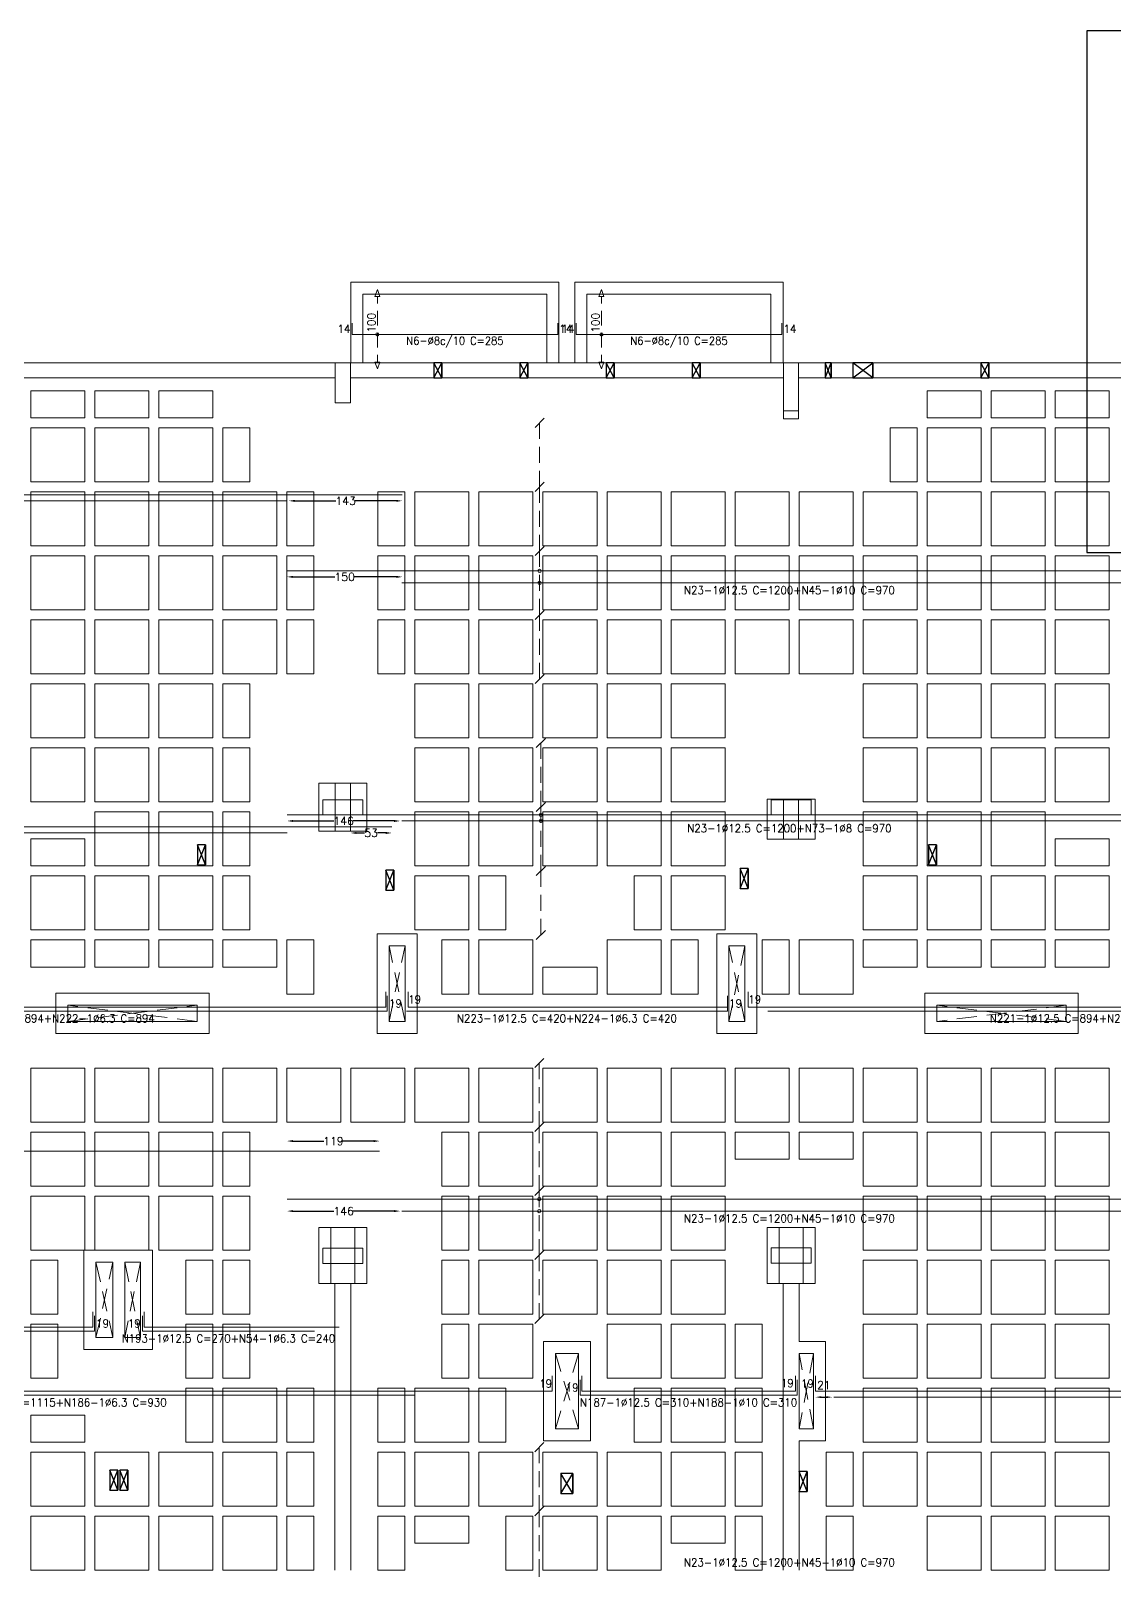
# Model space of a CAD drawing. Header units: millimetres. Extents: x -32 to 332, y -138 to 116.
# Drawn here: x 166.04 to 193.11, y 52.76 to 91.24 of the extents above; entities that cross this region are included whole.
import ezdxf
from ezdxf.enums import TextEntityAlignment as Align

# ---------------------------------------------------------------- set-up
doc = ezdxf.new("R2010")
doc.units = ezdxf.units.MM
doc.linetypes.add('TRAZO_HUECO', pattern=[0.75, 0.5, -0.25])
for name, color, linetype in [('A-COT-01', 9, 'Continuous'), ('FURAÇÃO', 8, 'Continuous'), ('TRECHO A', 3, 'Continuous')]:
    doc.layers.add(name, color=color, linetype=linetype)
for name, color, linetype, lineweight in [('ARR_L_I_IG_DIST', 8, 'Continuous', 0), ('ARR_L_I_IG_LINHA', 2, 'Continuous', 0), ('ARR_L_I_IG_MARCA', 2, 'Continuous', 9), ('ARR_L_I_POSICAO', 4, 'Continuous', 9), ('ARR_LONG_INF', 6, 'Continuous', 15), ('ARR_LONG_INF_TXT', 1, 'Continuous', 9), ('consolo', 8, 'Continuous', 0), ('LJ_NERV_RETI', 8, 'Continuous', 9), ('LJ_SIMB_ABER', 8, 'Continuous', 0), ('PILAR_CONCRETO', 8, 'Continuous', 0), ('PILAR_CONCRETO_APOIADO', 8, 'Continuous', 0), ('VIG_FACES', 8, 'Continuous', 0)]:
    doc.layers.add(name, color=color, linetype=linetype, lineweight=lineweight)
doc.styles.add('CYPETXT_0.3_romans', font='romans.shx', dxfattribs={"height": 0.2})
doc.styles.add('CYPETXT_romans', font='romans.shx', dxfattribs={"height": 0.2})
doc.dimstyles.new('cype_arrow', dxfattribs={"dimtxt": 0.18, "dimasz": 0.15, "dimexe": 0.075, "dimexo": 0.075, "dimgap": 0, "dimtad": 0, "dimdec": 4, "dimzin": 0, "dimdsep": 46, "dimtxsty": 'CYPETXT_0.3_romans', "dimcen": 0.09, "dimadec": 0, "dimazin": 0, "dimtfac": 1, "dimtdec": 4, "dimtofl": 0, "dimtmove": 2, "dimatfit": 3, "dimfxl": 1, "dimtolj": 1, "dimtzin": 0, "dimarcsym": 0})

# ---------------------------------------------------------------- blocks, each defined once
blk = doc.blocks.new('Forma 2PvtoTipo')
at = {"layer": 'consolo', "color": 8}
for points in [[(580.603, 73.51), (579.403, 73.51), (579.403, 72.31), (580.603, 72.31)], [(591.803, 73.11), (590.603, 73.11), (590.603, 72.11), (591.803, 72.11)], [(580.603, 62.411), (579.403, 62.411), (579.403, 61.011), (580.603, 61.011)], [(591.803, 62.411), (590.603, 62.411), (590.603, 61.011), (591.803, 61.011)]]:
    blk.add_lwpolyline(points, close=True, dxfattribs=at)
at = {"layer": 'FURAÇÃO', "color": 8}
for points in [[(582.275, 83.639), (582.476, 83.639), (582.476, 84.019), (582.276, 84.019), (582.275, 83.639), (582.476, 84.019), (582.476, 83.639), (582.276, 84.019)], [(584.428, 83.639), (584.628, 83.639), (584.628, 84.019), (584.428, 84.019), (584.428, 83.639), (584.628, 84.019), (584.628, 83.639), (584.428, 84.019)], [(586.58, 83.639), (586.78, 83.639), (586.78, 84.019), (586.58, 84.019), (586.58, 83.639), (586.78, 84.019), (586.78, 83.639), (586.58, 84.019)], [(588.733, 83.639), (588.933, 83.639), (588.933, 84.019), (588.733, 84.019), (588.733, 83.639), (588.933, 84.019), (588.933, 83.639), (588.733, 84.019)], [(592.052, 83.639), (592.203, 83.639), (592.203, 84.019), (592.053, 84.019), (592.052, 83.639), (592.203, 84.019), (592.203, 83.639), (592.053, 84.019)], [(592.743, 83.639), (593.243, 83.639), (593.243, 84.019), (592.743, 84.019), (592.743, 83.639), (593.243, 84.019), (593.243, 83.639), (592.743, 84.019)], [(595.943, 83.639), (596.143, 83.639), (596.143, 84.019), (595.943, 84.019), (595.943, 83.639), (596.143, 84.019), (596.143, 83.639), (595.943, 84.019)], [(576.368, 71.473), (576.568, 71.473), (576.568, 71.973), (576.368, 71.973), (576.368, 71.473), (576.568, 71.973), (576.568, 71.473), (576.368, 71.973)], [(594.639, 71.473), (594.839, 71.473), (594.839, 71.973), (594.639, 71.973), (594.639, 71.473), (594.839, 71.973), (594.839, 71.473), (594.639, 71.973)], [(581.078, 70.842), (581.278, 70.842), (581.278, 71.342), (581.078, 71.342), (581.078, 70.842), (581.278, 71.342), (581.278, 70.842), (581.078, 71.342)], [(589.929, 70.879), (590.129, 70.879), (590.129, 71.379), (589.929, 71.379), (589.929, 70.879), (590.129, 71.379), (590.129, 70.879), (589.929, 71.379)], [(574.18, 55.843), (574.38, 55.843), (574.38, 56.343), (574.18, 56.343), (574.18, 55.843), (574.38, 56.343), (574.38, 55.843), (574.18, 56.343)], [(574.428, 55.842), (574.628, 55.842), (574.628, 56.342), (574.428, 56.342), (574.428, 55.842), (574.628, 56.342), (574.628, 55.842), (574.428, 56.342)], [(585.451, 55.762), (585.751, 55.762), (585.751, 56.262), (585.451, 56.262), (585.451, 55.762), (585.751, 56.262), (585.751, 55.762), (585.451, 56.262)], [(591.403, 55.808), (591.603, 55.808), (591.603, 56.308), (591.403, 56.308), (591.403, 55.808), (591.603, 56.308), (591.603, 55.808), (591.403, 56.308)]]:
    blk.add_lwpolyline(points, dxfattribs=at)
at = {"layer": 'LJ_NERV_RETI', "color": 8}
for points in [[(573.554, 82.643), (573.554, 83.318), (572.204, 83.318), (572.204, 82.643)], [(575.154, 82.643), (575.154, 83.318), (573.804, 83.318), (573.804, 82.643)], [(576.754, 82.643), (576.754, 83.318), (575.404, 83.318), (575.404, 82.643)], [(595.954, 82.643), (595.954, 83.318), (594.604, 83.318), (594.604, 82.643)], [(597.554, 82.643), (597.554, 83.318), (596.204, 83.318), (596.204, 82.643)], [(599.154, 82.643), (599.154, 83.318), (597.804, 83.318), (597.804, 82.643)], [(573.554, 81.043), (573.554, 82.393), (572.204, 82.393), (572.204, 81.043)], [(575.154, 81.043), (575.154, 82.393), (573.804, 82.393), (573.804, 81.043)], [(576.754, 81.043), (576.754, 82.393), (575.404, 82.393), (575.404, 81.043)], [(577.679, 81.043), (577.679, 82.393), (577.004, 82.393), (577.004, 81.043)], [(594.354, 81.043), (594.354, 82.393), (593.679, 82.393), (593.679, 81.043)], [(595.954, 81.043), (595.954, 82.393), (594.604, 82.393), (594.604, 81.043)], [(597.554, 81.043), (597.554, 82.393), (596.204, 82.393), (596.204, 81.043)], [(599.154, 81.043), (599.154, 82.393), (597.804, 82.393), (597.804, 81.043)], [(573.554, 79.443), (573.554, 80.793), (572.204, 80.793), (572.204, 79.443)], [(575.154, 79.443), (575.154, 80.793), (573.804, 80.793), (573.804, 79.443)], [(576.754, 79.443), (576.754, 80.793), (575.404, 80.793), (575.404, 79.443)], [(578.354, 79.443), (578.354, 80.793), (577.004, 80.793), (577.004, 79.443)], [(579.279, 79.443), (579.279, 80.793), (578.604, 80.793), (578.604, 79.443)], [(581.554, 79.443), (581.554, 80.793), (580.879, 80.793), (580.879, 79.443)], [(583.154, 79.443), (583.154, 80.793), (581.804, 80.793), (581.804, 79.443)], [(584.754, 79.443), (584.754, 80.793), (583.404, 80.793), (583.404, 79.443)], [(586.354, 79.443), (586.354, 80.793), (585.004, 80.793), (585.004, 79.443)], [(587.954, 79.443), (587.954, 80.793), (586.604, 80.793), (586.604, 79.443)], [(589.554, 79.443), (589.554, 80.793), (588.204, 80.793), (588.204, 79.443)], [(591.154, 79.443), (591.154, 80.793), (589.804, 80.793), (589.804, 79.443)], [(592.754, 79.443), (592.754, 80.793), (591.404, 80.793), (591.404, 79.443)], [(594.354, 79.443), (594.354, 80.793), (593.004, 80.793), (593.004, 79.443)], [(595.954, 79.443), (595.954, 80.793), (594.604, 80.793), (594.604, 79.443)], [(597.554, 79.443), (597.554, 80.793), (596.204, 80.793), (596.204, 79.443)], [(599.154, 79.443), (599.154, 80.793), (597.804, 80.793), (597.804, 79.443)], [(573.554, 77.843), (573.554, 79.193), (572.204, 79.193), (572.204, 77.843)], [(575.154, 77.843), (575.154, 79.193), (573.804, 79.193), (573.804, 77.843)], [(576.754, 77.843), (576.754, 79.193), (575.404, 79.193), (575.404, 77.843)], [(578.354, 77.843), (578.354, 79.193), (577.004, 79.193), (577.004, 77.843)], [(579.279, 77.843), (579.279, 79.193), (578.604, 79.193), (578.604, 77.843)], [(581.554, 77.843), (581.554, 79.193), (580.879, 79.193), (580.879, 77.843)], [(583.154, 77.843), (583.154, 79.193), (581.804, 79.193), (581.804, 77.843)], [(584.754, 77.843), (584.754, 79.193), (583.404, 79.193), (583.404, 77.843)], [(586.354, 77.843), (586.354, 79.193), (585.004, 79.193), (585.004, 77.843)], [(587.954, 77.843), (587.954, 79.193), (586.604, 79.193), (586.604, 77.843)], [(589.554, 77.843), (589.554, 79.193), (588.204, 79.193), (588.204, 77.843)], [(591.154, 77.843), (591.154, 79.193), (589.804, 79.193), (589.804, 77.843)], [(592.754, 77.843), (592.754, 79.193), (591.404, 79.193), (591.404, 77.843)], [(594.354, 77.843), (594.354, 79.193), (593.004, 79.193), (593.004, 77.843)], [(595.954, 77.843), (595.954, 79.193), (594.604, 79.193), (594.604, 77.843)], [(597.554, 77.843), (597.554, 79.193), (596.204, 79.193), (596.204, 77.843)], [(599.154, 77.843), (599.154, 79.193), (597.804, 79.193), (597.804, 77.843)], [(573.554, 76.243), (573.554, 77.593), (572.204, 77.593), (572.204, 76.243)], [(575.154, 76.243), (575.154, 77.593), (573.804, 77.593), (573.804, 76.243)], [(576.754, 76.243), (576.754, 77.593), (575.404, 77.593), (575.404, 76.243)], [(578.354, 76.243), (578.354, 77.593), (577.004, 77.593), (577.004, 76.243)], [(579.279, 76.243), (579.279, 77.593), (578.604, 77.593), (578.604, 76.243)], [(581.554, 76.243), (581.554, 77.593), (580.879, 77.593), (580.879, 76.243)], [(583.154, 76.243), (583.154, 77.593), (581.804, 77.593), (581.804, 76.243)], [(584.754, 76.243), (584.754, 77.593), (583.404, 77.593), (583.404, 76.243)], [(586.354, 76.243), (586.354, 77.593), (585.004, 77.593), (585.004, 76.243)], [(587.954, 76.243), (587.954, 77.593), (586.604, 77.593), (586.604, 76.243)], [(589.554, 76.243), (589.554, 77.593), (588.204, 77.593), (588.204, 76.243)], [(591.154, 76.243), (591.154, 77.593), (589.804, 77.593), (589.804, 76.243)], [(592.754, 76.243), (592.754, 77.593), (591.404, 77.593), (591.404, 76.243)], [(594.354, 76.243), (594.354, 77.593), (593.004, 77.593), (593.004, 76.243)], [(595.954, 76.243), (595.954, 77.593), (594.604, 77.593), (594.604, 76.243)], [(597.554, 76.243), (597.554, 77.593), (596.204, 77.593), (596.204, 76.243)], [(599.154, 76.243), (599.154, 77.593), (597.804, 77.593), (597.804, 76.243)], [(573.554, 74.643), (573.554, 75.993), (572.204, 75.993), (572.204, 74.643)], [(575.154, 74.643), (575.154, 75.993), (573.804, 75.993), (573.804, 74.643)], [(576.754, 74.643), (576.754, 75.993), (575.404, 75.993), (575.404, 74.643)], [(577.679, 74.643), (577.679, 75.993), (577.004, 75.993), (577.004, 74.643)], [(583.154, 74.643), (583.154, 75.993), (581.804, 75.993), (581.804, 74.643)], [(584.754, 74.643), (584.754, 75.993), (583.404, 75.993), (583.404, 74.643)], [(586.354, 74.643), (586.354, 75.993), (585.004, 75.993), (585.004, 74.643)], [(587.954, 74.643), (587.954, 75.993), (586.604, 75.993), (586.604, 74.643)], [(589.554, 74.643), (589.554, 75.993), (588.204, 75.993), (588.204, 74.643)], [(594.354, 74.643), (594.354, 75.993), (593.004, 75.993), (593.004, 74.643)], [(595.954, 74.643), (595.954, 75.993), (594.604, 75.993), (594.604, 74.643)], [(597.554, 74.643), (597.554, 75.993), (596.204, 75.993), (596.204, 74.643)], [(599.154, 74.643), (599.154, 75.993), (597.804, 75.993), (597.804, 74.643)], [(573.554, 73.043), (573.554, 74.393), (572.204, 74.393), (572.204, 73.043)], [(575.154, 73.043), (575.154, 74.393), (573.804, 74.393), (573.804, 73.043)], [(576.754, 73.043), (576.754, 74.393), (575.404, 74.393), (575.404, 73.043)], [(577.679, 73.043), (577.679, 74.393), (577.004, 74.393), (577.004, 73.043)], [(583.154, 73.043), (583.154, 74.393), (581.804, 74.393), (581.804, 73.043)], [(584.754, 73.043), (584.754, 74.393), (583.404, 74.393), (583.404, 73.043)], [(586.354, 73.043), (586.354, 74.393), (585.004, 74.393), (585.004, 73.043)], [(587.954, 73.043), (587.954, 74.393), (586.604, 74.393), (586.604, 73.043)], [(589.554, 73.043), (589.554, 74.393), (588.204, 74.393), (588.204, 73.043)], [(594.354, 73.043), (594.354, 74.393), (593.004, 74.393), (593.004, 73.043)], [(595.954, 73.043), (595.954, 74.393), (594.604, 74.393), (594.604, 73.043)], [(597.554, 73.043), (597.554, 74.393), (596.204, 74.393), (596.204, 73.043)], [(599.154, 73.043), (599.154, 74.393), (597.804, 74.393), (597.804, 73.043)], [(575.154, 71.443), (575.154, 72.793), (573.804, 72.793), (573.804, 71.443)], [(576.754, 71.443), (576.754, 72.793), (575.404, 72.793), (575.404, 71.443)], [(577.679, 71.443), (577.679, 72.793), (577.004, 72.793), (577.004, 71.443)], [(583.154, 71.443), (583.154, 72.793), (581.804, 72.793), (581.804, 71.443)], [(584.754, 71.443), (584.754, 72.793), (583.404, 72.793), (583.404, 71.443)], [(586.354, 71.443), (586.354, 72.793), (585.004, 72.793), (585.004, 71.443)], [(587.954, 71.443), (587.954, 72.793), (586.604, 72.793), (586.604, 71.443)], [(589.554, 71.443), (589.554, 72.793), (588.204, 72.793), (588.204, 71.443)], [(594.354, 71.443), (594.354, 72.793), (593.004, 72.793), (593.004, 71.443)], [(595.954, 71.443), (595.954, 72.793), (594.604, 72.793), (594.604, 71.443)], [(597.554, 71.443), (597.554, 72.793), (596.204, 72.793), (596.204, 71.443)], [(573.554, 71.443), (573.554, 72.118), (572.204, 72.118), (572.204, 71.443)], [(599.154, 71.443), (599.154, 72.118), (597.804, 72.118), (597.804, 71.443)], [(573.554, 69.843), (573.554, 71.193), (572.204, 71.193), (572.204, 69.843)], [(575.154, 69.843), (575.154, 71.193), (573.804, 71.193), (573.804, 69.843)], [(576.754, 69.843), (576.754, 71.193), (575.404, 71.193), (575.404, 69.843)], [(577.679, 69.843), (577.679, 71.193), (577.004, 71.193), (577.004, 69.843)], [(583.154, 69.843), (583.154, 71.193), (581.804, 71.193), (581.804, 69.843)], [(584.079, 69.843), (584.079, 71.193), (583.404, 71.193), (583.404, 69.843)], [(587.954, 69.843), (587.954, 71.193), (587.279, 71.193), (587.279, 69.843)], [(589.554, 69.843), (589.554, 71.193), (588.204, 71.193), (588.204, 69.843)], [(594.354, 69.843), (594.354, 71.193), (593.004, 71.193), (593.004, 69.843)], [(595.954, 69.843), (595.954, 71.193), (594.604, 71.193), (594.604, 69.843)], [(597.554, 69.843), (597.554, 71.193), (596.204, 71.193), (596.204, 69.843)], [(599.154, 69.843), (599.154, 71.193), (597.804, 71.193), (597.804, 69.843)], [(573.554, 68.918), (573.554, 69.593), (572.204, 69.593), (572.204, 68.918)], [(575.154, 68.918), (575.154, 69.593), (573.804, 69.593), (573.804, 68.918)], [(576.754, 68.918), (576.754, 69.593), (575.404, 69.593), (575.404, 68.918)], [(578.354, 68.918), (578.354, 69.593), (577.004, 69.593), (577.004, 68.918)], [(579.279, 68.243), (579.279, 69.593), (578.604, 69.593), (578.604, 68.243)], [(583.154, 68.243), (583.154, 69.593), (582.479, 69.593), (582.479, 68.243)], [(584.754, 68.243), (584.754, 69.593), (583.404, 69.593), (583.404, 68.243)], [(587.954, 68.243), (587.954, 69.593), (586.604, 69.593), (586.604, 68.243)], [(588.879, 68.243), (588.879, 69.593), (588.204, 69.593), (588.204, 68.243)], [(591.154, 68.243), (591.154, 69.593), (590.479, 69.593), (590.479, 68.243)], [(592.754, 68.243), (592.754, 69.593), (591.404, 69.593), (591.404, 68.243)], [(594.354, 68.918), (594.354, 69.593), (593.004, 69.593), (593.004, 68.918)], [(595.954, 68.918), (595.954, 69.593), (594.604, 69.593), (594.604, 68.918)], [(597.554, 68.918), (597.554, 69.593), (596.204, 69.593), (596.204, 68.918)], [(599.154, 68.918), (599.154, 69.593), (597.804, 69.593), (597.804, 68.918)], [(586.354, 68.243), (586.354, 68.918), (585.004, 68.918), (585.004, 68.243)], [(573.554, 65.043), (573.554, 66.393), (572.204, 66.393), (572.204, 65.043)], [(575.154, 65.043), (575.154, 66.393), (573.804, 66.393), (573.804, 65.043)], [(576.754, 65.043), (576.754, 66.393), (575.404, 66.393), (575.404, 65.043)], [(578.354, 65.043), (578.354, 66.393), (577.004, 66.393), (577.004, 65.043)], [(579.954, 65.043), (579.954, 66.393), (578.604, 66.393), (578.604, 65.043)], [(581.554, 65.043), (581.554, 66.393), (580.204, 66.393), (580.204, 65.043)], [(583.154, 65.043), (583.154, 66.393), (581.804, 66.393), (581.804, 65.043)], [(584.754, 65.043), (584.754, 66.393), (583.404, 66.393), (583.404, 65.043)], [(586.354, 65.043), (586.354, 66.393), (585.004, 66.393), (585.004, 65.043)], [(587.954, 65.043), (587.954, 66.393), (586.604, 66.393), (586.604, 65.043)], [(589.554, 65.043), (589.554, 66.393), (588.204, 66.393), (588.204, 65.043)], [(591.154, 65.043), (591.154, 66.393), (589.804, 66.393), (589.804, 65.043)], [(592.754, 65.043), (592.754, 66.393), (591.404, 66.393), (591.404, 65.043)], [(594.354, 65.043), (594.354, 66.393), (593.004, 66.393), (593.004, 65.043)], [(595.954, 65.043), (595.954, 66.393), (594.604, 66.393), (594.604, 65.043)], [(597.554, 65.043), (597.554, 66.393), (596.204, 66.393), (596.204, 65.043)], [(599.154, 65.043), (599.154, 66.393), (597.804, 66.393), (597.804, 65.043)], [(573.554, 63.443), (573.554, 64.793), (572.204, 64.793), (572.204, 63.443)], [(575.154, 63.443), (575.154, 64.793), (573.804, 64.793), (573.804, 63.443)], [(576.754, 63.443), (576.754, 64.793), (575.404, 64.793), (575.404, 63.443)], [(577.679, 63.443), (577.679, 64.793), (577.004, 64.793), (577.004, 63.443)], [(583.154, 63.443), (583.154, 64.793), (582.479, 64.793), (582.479, 63.443)], [(584.754, 63.443), (584.754, 64.793), (583.404, 64.793), (583.404, 63.443)], [(586.354, 63.443), (586.354, 64.793), (585.004, 64.793), (585.004, 63.443)], [(587.954, 63.443), (587.954, 64.793), (586.604, 64.793), (586.604, 63.443)], [(589.554, 63.443), (589.554, 64.793), (588.204, 64.793), (588.204, 63.443)], [(591.154, 64.118), (591.154, 64.793), (589.804, 64.793), (589.804, 64.118)], [(592.754, 64.118), (592.754, 64.793), (591.404, 64.793), (591.404, 64.118)], [(594.354, 63.443), (594.354, 64.793), (593.004, 64.793), (593.004, 63.443)], [(595.954, 63.443), (595.954, 64.793), (594.604, 64.793), (594.604, 63.443)], [(597.554, 63.443), (597.554, 64.793), (596.204, 64.793), (596.204, 63.443)], [(599.154, 63.443), (599.154, 64.793), (597.804, 64.793), (597.804, 63.443)], [(573.554, 61.843), (573.554, 63.193), (572.204, 63.193), (572.204, 61.843)], [(575.154, 61.843), (575.154, 63.193), (573.804, 63.193), (573.804, 61.843)], [(576.754, 61.843), (576.754, 63.193), (575.404, 63.193), (575.404, 61.843)], [(577.679, 61.843), (577.679, 63.193), (577.004, 63.193), (577.004, 61.843)], [(583.154, 61.843), (583.154, 63.193), (582.479, 63.193), (582.479, 61.843)], [(584.754, 61.843), (584.754, 63.193), (583.404, 63.193), (583.404, 61.843)], [(586.354, 61.843), (586.354, 63.193), (585.004, 63.193), (585.004, 61.843)], [(587.954, 61.843), (587.954, 63.193), (586.604, 63.193), (586.604, 61.843)], [(589.554, 61.843), (589.554, 63.193), (588.204, 63.193), (588.204, 61.843)], [(594.354, 61.843), (594.354, 63.193), (593.004, 63.193), (593.004, 61.843)], [(595.954, 61.843), (595.954, 63.193), (594.604, 63.193), (594.604, 61.843)], [(597.554, 61.843), (597.554, 63.193), (596.204, 63.193), (596.204, 61.843)], [(599.154, 61.843), (599.154, 63.193), (597.804, 63.193), (597.804, 61.843)], [(572.879, 60.243), (572.879, 61.593), (572.204, 61.593), (572.204, 60.243)], [(576.754, 60.243), (576.754, 61.593), (576.079, 61.593), (576.079, 60.243)], [(577.679, 60.243), (577.679, 61.593), (577.004, 61.593), (577.004, 60.243)], [(583.154, 60.243), (583.154, 61.593), (582.479, 61.593), (582.479, 60.243)], [(584.754, 60.243), (584.754, 61.593), (583.404, 61.593), (583.404, 60.243)], [(586.354, 60.243), (586.354, 61.593), (585.004, 61.593), (585.004, 60.243)], [(587.954, 60.243), (587.954, 61.593), (586.604, 61.593), (586.604, 60.243)], [(589.554, 60.243), (589.554, 61.593), (588.204, 61.593), (588.204, 60.243)], [(594.354, 60.243), (594.354, 61.593), (593.004, 61.593), (593.004, 60.243)], [(595.954, 60.243), (595.954, 61.593), (594.604, 61.593), (594.604, 60.243)], [(597.554, 60.243), (597.554, 61.593), (596.204, 61.593), (596.204, 60.243)], [(599.154, 60.243), (599.154, 61.593), (597.804, 61.593), (597.804, 60.243)], [(572.879, 58.643), (572.879, 59.993), (572.204, 59.993), (572.204, 58.643)], [(576.754, 58.643), (576.754, 59.993), (576.079, 59.993), (576.079, 58.643)], [(577.679, 58.643), (577.679, 59.993), (577.004, 59.993), (577.004, 58.643)], [(583.154, 58.643), (583.154, 59.993), (582.479, 59.993), (582.479, 58.643)], [(584.754, 58.643), (584.754, 59.993), (583.404, 59.993), (583.404, 58.643)], [(587.954, 58.643), (587.954, 59.993), (586.604, 59.993), (586.604, 58.643)], [(589.554, 58.643), (589.554, 59.993), (588.204, 59.993), (588.204, 58.643)], [(590.479, 58.643), (590.479, 59.993), (589.804, 59.993), (589.804, 58.643)], [(594.354, 58.643), (594.354, 59.993), (593.004, 59.993), (593.004, 58.643)], [(595.954, 58.643), (595.954, 59.993), (594.604, 59.993), (594.604, 58.643)], [(597.554, 58.643), (597.554, 59.993), (596.204, 59.993), (596.204, 58.643)], [(599.154, 58.643), (599.154, 59.993), (597.804, 59.993), (597.804, 58.643)], [(576.754, 57.043), (576.754, 58.393), (576.079, 58.393), (576.079, 57.043)], [(578.354, 57.043), (578.354, 58.393), (577.004, 58.393), (577.004, 57.043)], [(579.279, 57.043), (579.279, 58.393), (578.604, 58.393), (578.604, 57.043)], [(581.554, 57.043), (581.554, 58.393), (580.879, 58.393), (580.879, 57.043)], [(583.154, 57.043), (583.154, 58.393), (581.804, 58.393), (581.804, 57.043)], [(584.079, 57.043), (584.079, 58.393), (583.404, 58.393), (583.404, 57.043)], [(587.954, 57.043), (587.954, 58.393), (587.279, 58.393), (587.279, 57.043)], [(589.554, 57.043), (589.554, 58.393), (588.204, 58.393), (588.204, 57.043)], [(590.479, 57.043), (590.479, 58.393), (589.804, 58.393), (589.804, 57.043)], [(594.354, 57.043), (594.354, 58.393), (593.004, 58.393), (593.004, 57.043)], [(595.954, 57.043), (595.954, 58.393), (594.604, 58.393), (594.604, 57.043)], [(597.554, 57.043), (597.554, 58.393), (596.204, 58.393), (596.204, 57.043)], [(599.154, 57.043), (599.154, 58.393), (597.804, 58.393), (597.804, 57.043)], [(573.554, 57.043), (573.554, 57.718), (572.204, 57.718), (572.204, 57.043)], [(573.554, 55.443), (573.554, 56.793), (572.204, 56.793), (572.204, 55.443)], [(575.154, 55.443), (575.154, 56.793), (573.804, 56.793), (573.804, 55.443)], [(576.754, 55.443), (576.754, 56.793), (575.404, 56.793), (575.404, 55.443)], [(578.354, 55.443), (578.354, 56.793), (577.004, 56.793), (577.004, 55.443)], [(579.279, 55.443), (579.279, 56.793), (578.604, 56.793), (578.604, 55.443)], [(581.554, 55.443), (581.554, 56.793), (580.879, 56.793), (580.879, 55.443)], [(583.154, 55.443), (583.154, 56.793), (581.804, 56.793), (581.804, 55.443)], [(584.754, 55.443), (584.754, 56.793), (583.404, 56.793), (583.404, 55.443)], [(586.354, 55.443), (586.354, 56.793), (585.004, 56.793), (585.004, 55.443)], [(587.954, 55.443), (587.954, 56.793), (586.604, 56.793), (586.604, 55.443)], [(589.554, 55.443), (589.554, 56.793), (588.204, 56.793), (588.204, 55.443)], [(590.479, 55.443), (590.479, 56.793), (589.804, 56.793), (589.804, 55.443)], [(592.754, 55.443), (592.754, 56.793), (592.079, 56.793), (592.079, 55.443)], [(594.354, 55.443), (594.354, 56.793), (593.004, 56.793), (593.004, 55.443)], [(595.954, 55.443), (595.954, 56.793), (594.604, 56.793), (594.604, 55.443)], [(597.554, 55.443), (597.554, 56.793), (596.204, 56.793), (596.204, 55.443)], [(599.154, 55.443), (599.154, 56.793), (597.804, 56.793), (597.804, 55.443)], [(573.554, 53.843), (573.554, 55.193), (572.204, 55.193), (572.204, 53.843)], [(575.154, 53.843), (575.154, 55.193), (573.804, 55.193), (573.804, 53.843)], [(576.754, 53.843), (576.754, 55.193), (575.404, 55.193), (575.404, 53.843)], [(578.354, 53.843), (578.354, 55.193), (577.004, 55.193), (577.004, 53.843)], [(579.279, 53.843), (579.279, 55.193), (578.604, 55.193), (578.604, 53.843)], [(581.554, 53.843), (581.554, 55.193), (580.879, 55.193), (580.879, 53.843)], [(583.154, 54.518), (583.154, 55.193), (581.804, 55.193), (581.804, 54.518)], [(584.754, 53.843), (584.754, 55.193), (584.079, 55.193), (584.079, 53.843)], [(586.354, 53.843), (586.354, 55.193), (585.004, 55.193), (585.004, 53.843)], [(587.954, 53.843), (587.954, 55.193), (586.604, 55.193), (586.604, 53.843)], [(589.554, 54.518), (589.554, 55.193), (588.204, 55.193), (588.204, 54.518)], [(590.479, 53.843), (590.479, 55.193), (589.804, 55.193), (589.804, 53.843)], [(592.754, 53.843), (592.754, 55.193), (592.079, 55.193), (592.079, 53.843)], [(595.954, 53.843), (595.954, 55.193), (594.604, 55.193), (594.604, 53.843)], [(597.554, 53.843), (597.554, 55.193), (596.204, 55.193), (596.204, 53.843)], [(599.154, 53.843), (599.154, 55.193), (597.804, 55.193), (597.804, 53.843)]]:
    blk.add_lwpolyline(points, close=True, dxfattribs=at)
at = {"layer": 'LJ_SIMB_ABER', "color": 8, "linetype": 'TRAZO_HUECO'}
for p, q in [((581.558, 67.56), (581.158, 69.445)), ((581.158, 67.56), (581.558, 69.445)), ((590.048, 69.445), (589.648, 67.56)), ((590.048, 67.56), (589.648, 69.445)), ((576.358, 67.56), (573.129, 67.96)), ((573.129, 67.56), (576.358, 67.96)), ((598.078, 67.96), (594.848, 67.56)), ((598.078, 67.56), (594.848, 67.96)), ((573.833, 59.655), (574.253, 61.54)), ((573.833, 61.54), (574.253, 59.655)), ((574.553, 61.54), (574.943, 59.655)), ((574.943, 61.54), (574.553, 59.655)), ((585.893, 59.26), (585.313, 57.375)), ((585.893, 57.375), (585.313, 59.26)), ((591.764, 59.26), (591.403, 57.375)), ((591.764, 57.375), (591.403, 59.26))]:
    blk.add_line(p, q, dxfattribs=at)
at = {"layer": 'PILAR_CONCRETO', "color": 8}
for points in [[(579.813, 83.019), (580.193, 83.019), (580.193, 84.019), (579.813, 84.019), (579.813, 83.019)], [(579.813, 83.019), (580.193, 83.019), (580.193, 84.019), (579.813, 84.019), (579.813, 83.019)], [(591.013, 82.619), (591.393, 82.619), (591.393, 84.019), (591.013, 84.019), (591.013, 82.619)], [(591.013, 82.819), (591.393, 82.819), (591.393, 84.019), (591.013, 84.019), (591.013, 82.819)], [(579.813, 72.31), (580.193, 72.31), (580.193, 73.51), (579.813, 73.51), (579.813, 72.31)], [(591.013, 72.11), (591.393, 72.11), (591.393, 73.11), (591.013, 73.11), (591.013, 72.11)], [(579.503, 72.72), (580.503, 72.72), (580.503, 73.1), (579.503, 73.1), (579.503, 72.72)], [(590.703, 72.72), (591.703, 72.72), (591.703, 73.1), (590.703, 73.1), (590.703, 72.72)], [(579.703, 61.011), (580.303, 61.011), (580.303, 62.411), (579.703, 62.411), (579.703, 61.011)], [(590.903, 61.011), (591.503, 61.011), (591.503, 62.411), (590.903, 62.411), (590.903, 61.011)], [(579.503, 61.51), (580.503, 61.51), (580.503, 61.89), (579.503, 61.89), (579.503, 61.51)], [(590.703, 61.52), (591.703, 61.52), (591.703, 61.9), (590.703, 61.9), (590.703, 61.52)]]:
    blk.add_lwpolyline(points, close=True, dxfattribs=at)
at = {"layer": 'PILAR_CONCRETO_APOIADO', "color": 8}
for points in [[(579.503, 72.72), (580.503, 72.72), (580.503, 73.1), (579.503, 73.1), (579.503, 72.72)], [(590.703, 72.72), (591.703, 72.72), (591.703, 73.1), (590.703, 73.1), (590.703, 72.72)], [(579.503, 61.51), (580.503, 61.51), (580.503, 61.89), (579.503, 61.89), (579.503, 61.51)], [(590.703, 61.52), (591.703, 61.52), (591.703, 61.9), (590.703, 61.9), (590.703, 61.52)]]:
    blk.add_lwpolyline(points, close=True, dxfattribs=at)
at = {"layer": 'VIG_FACES', "color": 8}
for p, q in [((585.402, 86.034), (580.202, 86.034)), ((580.202, 86.034), (580.202, 84.019)), ((585.402, 86.034), (585.402, 84.019)), ((591.002, 86.035), (585.802, 86.035)), ((585.802, 86.035), (585.802, 84.019)), ((591.002, 86.035), (591.002, 84.019)), ((585.102, 85.734), (580.502, 85.734)), ((580.502, 85.734), (580.502, 84.019)), ((585.102, 85.734), (585.102, 84.019)), ((590.702, 85.735), (586.102, 85.735)), ((586.102, 85.735), (586.102, 84.019)), ((590.702, 85.735), (590.702, 84.019)), ((579.813, 84.019), (568.983, 84.019)), ((580.201, 84.019), (580.193, 84.019)), ((585.401, 84.019), (580.203, 84.019)), ((585.801, 84.019), (585.403, 84.019)), ((591.001, 84.019), (585.803, 84.019)), ((591.013, 84.019), (591.003, 84.019)), ((602.213, 84.019), (591.393, 84.019)), ((577.678, 83.639), (571.28, 83.639)), ((579.813, 83.639), (577.68, 83.639)), ((582.478, 83.639), (580.193, 83.639)), ((588.878, 83.639), (582.478, 83.639)), ((591.013, 83.639), (588.88, 83.639)), ((593.678, 83.639), (591.393, 83.639)), ((600.078, 83.639), (593.68, 83.639)), ((581.858, 69.745), (580.858, 69.745)), ((580.858, 69.745), (580.858, 67.26)), ((581.858, 67.26), (581.858, 69.745)), ((590.348, 69.745), (589.348, 69.745)), ((589.348, 69.745), (589.348, 67.26)), ((590.348, 69.745), (590.348, 67.26)), ((581.558, 69.445), (581.158, 69.445)), ((581.158, 69.445), (581.158, 67.56)), ((581.558, 67.56), (581.558, 69.445)), ((590.048, 69.445), (589.648, 69.445)), ((589.648, 69.445), (589.648, 67.56)), ((590.048, 69.445), (590.048, 67.56)), ((572.829, 68.26), (572.829, 67.26)), ((576.658, 68.26), (572.829, 68.26)), ((576.658, 68.26), (576.658, 67.26)), ((598.378, 68.26), (594.548, 68.26)), ((594.548, 68.26), (594.548, 67.26)), ((598.378, 68.26), (598.378, 67.26)), ((573.129, 67.96), (573.129, 67.56)), ((576.358, 67.96), (573.129, 67.96)), ((576.358, 67.96), (576.358, 67.56)), ((598.078, 67.96), (594.848, 67.96)), ((594.848, 67.96), (594.848, 67.56)), ((598.078, 67.96), (598.078, 67.56)), ((576.358, 67.56), (573.129, 67.56)), ((581.558, 67.56), (581.158, 67.56)), ((589.648, 67.56), (590.048, 67.56)), ((594.848, 67.56), (598.078, 67.56)), ((576.658, 67.26), (572.829, 67.26)), ((581.858, 67.26), (580.858, 67.26)), ((589.348, 67.26), (590.348, 67.26)), ((594.548, 67.26), (598.378, 67.26)), ((575.243, 61.84), (573.533, 61.84)), ((573.533, 61.84), (573.533, 59.355)), ((575.243, 59.355), (575.243, 61.84)), ((574.253, 61.54), (573.833, 61.54)), ((573.833, 61.54), (573.833, 59.655)), ((574.253, 61.54), (574.253, 59.655)), ((574.943, 61.54), (574.553, 61.54)), ((574.553, 61.54), (574.553, 59.655)), ((574.943, 59.655), (574.943, 61.54)), ((579.803, 58.394), (579.803, 61.011)), ((580.203, 58.394), (580.203, 61.011)), ((591.003, 59.994), (591.003, 61.011)), ((591.403, 59.994), (591.403, 61.011)), ((573.833, 59.655), (574.253, 59.655)), ((574.553, 59.655), (574.943, 59.655)), ((591.003, 53.844), (591.003, 59.992)), ((591.403, 59.56), (591.403, 59.992)), ((573.533, 59.355), (575.243, 59.355)), ((585.013, 59.56), (585.013, 57.075)), ((586.193, 59.56), (585.013, 59.56)), ((585.313, 59.26), (585.313, 57.375)), ((585.893, 59.26), (585.313, 59.26)), ((585.893, 57.375), (585.893, 59.26)), ((586.193, 57.075), (586.193, 59.56)), ((592.064, 59.56), (591.403, 59.56)), ((591.403, 57.375), (591.403, 59.26)), ((591.764, 59.26), (591.403, 59.26)), ((591.764, 57.375), (591.764, 59.26)), ((592.064, 57.075), (592.064, 59.56)), ((579.803, 53.844), (579.803, 58.392)), ((580.203, 53.844), (580.203, 58.392)), ((585.313, 57.375), (585.893, 57.375)), ((591.403, 57.375), (591.764, 57.375)), ((585.013, 57.075), (586.193, 57.075)), ((591.403, 53.844), (591.403, 57.075)), ((591.403, 57.075), (592.064, 57.075))]:
    blk.add_line(p, q, dxfattribs=at)
blk = doc.blocks.new('*D244')
at = {"layer": 'ARR_L_I_POSICAO', "color": 0, "lineweight": -2, "transparency": 16777216}
for p, q in [((172.591, 71.489), (173.61, 71.489)), ((175.114, 71.489), (174.095, 71.489))]:
    blk.add_line(p, q, dxfattribs=at)
at = {"layer": 'ARR_L_I_POSICAO', "color": 0, "transparency": 16777216}
for points in [[(172.591, 71.514), (172.591, 71.464), (172.441, 71.489)], [(175.114, 71.514), (175.114, 71.464), (175.264, 71.489)]]:
    blk.add_solid(points, dxfattribs=at)
at = {"layer": 'DEFPOINTS', "color": 0, "transparency": 16777216}
for p in [(172.441, 71.489), (175.264, 71.489), (175.264, 71.489)]:
    blk.add_point(p, dxfattribs=at)
at = {"layer": 'ARR_L_I_POSICAO', "color": 0, "transparency": 16777216, "insert": (173.853, 71.489), "char_height": 0.2, "attachment_point": 5, "style": 'CYPETXT_0.3_romans'}
blk.add_mtext('\\A1;146', dxfattribs=at)
blk = doc.blocks.new('*D252')
at = {"layer": 'ARR_L_I_POSICAO', "color": 0, "lineweight": -2, "transparency": 16777216}
for p, q in [((172.591, 77.589), (173.637, 77.589)), ((175.169, 77.589), (174.123, 77.589))]:
    blk.add_line(p, q, dxfattribs=at)
at = {"layer": 'ARR_L_I_POSICAO', "color": 0, "transparency": 16777216}
for points in [[(172.591, 77.614), (172.591, 77.564), (172.441, 77.589)], [(175.169, 77.614), (175.169, 77.564), (175.319, 77.589)]]:
    blk.add_solid(points, dxfattribs=at)
at = {"layer": 'DEFPOINTS', "color": 0, "transparency": 16777216}
for p in [(172.441, 77.589), (175.319, 77.589), (175.319, 77.589)]:
    blk.add_point(p, dxfattribs=at)
at = {"layer": 'ARR_L_I_POSICAO', "color": 0, "transparency": 16777216, "insert": (173.88, 77.589), "char_height": 0.2, "attachment_point": 5, "style": 'CYPETXT_0.3_romans'}
blk.add_mtext('\\A1;150', dxfattribs=at)
blk = doc.blocks.new('*D239')
at = {"layer": 'ARR_L_I_POSICAO', "color": 0, "lineweight": -2, "transparency": 16777216}
for p, q in [((174.175, 71.189), (174.379, 71.189)), ((174.907, 71.189), (174.703, 71.189))]:
    blk.add_line(p, q, dxfattribs=at)
at = {"layer": 'ARR_L_I_POSICAO', "color": 0, "transparency": 16777216}
for points in [[(174.175, 71.214), (174.175, 71.164), (174.025, 71.189)], [(174.907, 71.214), (174.907, 71.164), (175.057, 71.189)]]:
    blk.add_solid(points, dxfattribs=at)
at = {"layer": 'DEFPOINTS', "color": 0, "transparency": 16777216}
for p in [(174.025, 71.189), (175.057, 71.189), (175.057, 71.189)]:
    blk.add_point(p, dxfattribs=at)
at = {"layer": 'ARR_L_I_POSICAO', "color": 0, "transparency": 16777216, "insert": (174.541, 71.189), "char_height": 0.2, "attachment_point": 5, "rotation": 0.0002, "style": 'CYPETXT_0.3_romans'}
blk.add_mtext('\\A1;53', dxfattribs=at)
blk = doc.blocks.new('*D242')
at = {"layer": 'ARR_L_I_POSICAO', "color": 0, "lineweight": -2, "transparency": 16777216}
for p, q in [((172.636, 79.489), (173.66, 79.489)), ((175.169, 79.489), (174.145, 79.489))]:
    blk.add_line(p, q, dxfattribs=at)
at = {"layer": 'ARR_L_I_POSICAO', "color": 0, "transparency": 16777216}
for points in [[(172.636, 79.514), (172.636, 79.464), (172.486, 79.489)], [(175.169, 79.514), (175.169, 79.464), (175.319, 79.489)]]:
    blk.add_solid(points, dxfattribs=at)
at = {"layer": 'DEFPOINTS', "color": 0, "transparency": 16777216}
for p in [(172.486, 79.489), (175.319, 79.489), (175.319, 79.489)]:
    blk.add_point(p, dxfattribs=at)
at = {"layer": 'ARR_L_I_POSICAO', "color": 0, "transparency": 16777216, "insert": (173.903, 79.489), "char_height": 0.2, "attachment_point": 5, "style": 'CYPETXT_0.3_romans'}
blk.add_mtext('\\A1;143', dxfattribs=at)
blk = doc.blocks.new('*D54')
at = {"layer": 'ARR_L_I_POSICAO', "color": 0, "lineweight": -2, "transparency": 16777216}
for p, q in [((172.591, 61.739), (173.61, 61.739)), ((175.114, 61.739), (174.095, 61.739))]:
    blk.add_line(p, q, dxfattribs=at)
at = {"layer": 'ARR_L_I_POSICAO', "color": 0, "transparency": 16777216}
for points in [[(172.591, 61.764), (172.591, 61.714), (172.441, 61.739)], [(175.114, 61.764), (175.114, 61.714), (175.264, 61.739)]]:
    blk.add_solid(points, dxfattribs=at)
at = {"layer": 'DEFPOINTS', "color": 0, "transparency": 16777216}
for p in [(172.441, 61.739), (175.264, 61.739), (175.264, 61.739)]:
    blk.add_point(p, dxfattribs=at)
at = {"layer": 'ARR_L_I_POSICAO', "color": 0, "transparency": 16777216, "insert": (173.853, 61.739), "char_height": 0.2, "attachment_point": 5, "style": 'CYPETXT_0.3_romans'}
blk.add_mtext('\\A1;146', dxfattribs=at)
blk = doc.blocks.new('*D56')
at = {"layer": 'ARR_L_I_POSICAO', "color": 0, "lineweight": -2, "transparency": 16777216}
for p, q in [((172.591, 63.489), (173.359, 63.489)), ((174.604, 63.489), (173.836, 63.489))]:
    blk.add_line(p, q, dxfattribs=at)
at = {"layer": 'ARR_L_I_POSICAO', "color": 0, "transparency": 16777216}
for points in [[(172.591, 63.514), (172.591, 63.464), (172.441, 63.489)], [(174.604, 63.514), (174.604, 63.464), (174.754, 63.489)]]:
    blk.add_solid(points, dxfattribs=at)
at = {"layer": 'DEFPOINTS', "color": 0, "transparency": 16777216}
for p in [(172.441, 63.489), (174.754, 63.489), (174.754, 63.489)]:
    blk.add_point(p, dxfattribs=at)
at = {"layer": 'ARR_L_I_POSICAO', "color": 0, "transparency": 16777216, "insert": (173.598, 63.489), "char_height": 0.2, "attachment_point": 5, "style": 'CYPETXT_0.3_romans'}
blk.add_mtext('\\A1;119', dxfattribs=at)
blk = doc.blocks.new('*D112')
at = {"layer": 'ARR_L_I_POSICAO', "color": 0, "lineweight": -2, "transparency": 16777216}
blk.add_line((185.795, 57.089), (185.915, 57.089), dxfattribs=at)
at = {"layer": 'ARR_L_I_POSICAO', "color": 0, "transparency": 16777216}
for points in [[(185.795, 57.114), (185.795, 57.064), (185.645, 57.089)], [(185.915, 57.114), (185.915, 57.064), (186.065, 57.089)]]:
    blk.add_solid(points, dxfattribs=at)
at = {"layer": 'DEFPOINTS', "color": 0, "transparency": 16777216}
for p in [(185.645, 57.089), (186.065, 57.089), (186.065, 57.089)]:
    blk.add_point(p, dxfattribs=at)
at = {"layer": 'ARR_L_I_POSICAO', "color": 0, "transparency": 16777216, "insert": (185.855, 57.389), "char_height": 0.2, "attachment_point": 5, "style": 'CYPETXT_0.3_romans'}
blk.add_mtext('\\A1;21', dxfattribs=at)

msp = doc.modelspace()

# ---------------------------------------------------------------- linework, layer by layer
at = {"layer": 'ARR_L_I_IG_LINHA'}
for p, q in [((178.74959, 81.03911), (178.74959, 81.43911)), ((178.74959, 80.43911), (178.74959, 80.83911)), ((178.74959, 79.43911), (178.74959, 80.23911)), ((178.74959, 78.83911), (178.74959, 79.23911)), ((178.74959, 77.83911), (178.74959, 78.63911)), ((178.74959, 77.23911), (178.74959, 77.63911)), ((178.74959, 76.23911), (178.74959, 77.03911)), ((178.74959, 75.63911), (178.74959, 76.03911)), ((178.74959, 75.03912), (178.74959, 75.43911)), ((178.78259, 73.03911), (178.78259, 73.43911)), ((178.78259, 72.43911), (178.78259, 72.83911)), ((178.78259, 71.43911), (178.78259, 72.23911)), ((178.78259, 70.83912), (178.78259, 71.23911)), ((178.78259, 69.83912), (178.78259, 70.63912)), ((178.78259, 69.23912), (178.78259, 69.63912)), ((178.78259, 68.63912), (178.78259, 69.03912)), ((178.74209, 65.03911), (178.74209, 65.43911)), ((178.74209, 64.43911), (178.74209, 64.83911)), ((178.74209, 63.43911), (178.74209, 64.23911)), ((178.74209, 62.83911), (178.74209, 63.23911)), ((178.74209, 61.83911), (178.74209, 62.63911)), ((178.74209, 61.23911), (178.74209, 61.63911)), ((178.74209, 60.23911), (178.74209, 61.03911)), ((178.74209, 59.63911), (178.74209, 60.03911)), ((178.74209, 59.03912), (178.74209, 59.43911)), ((178.74209, 55.43912), (178.74209, 55.83912)), ((178.74209, 54.83912), (178.74209, 55.23912)), ((178.74209, 53.83912), (178.74209, 54.63912)), ((178.74209, 53.23912), (178.74209, 53.63912)), ((178.74209, 52.23912), (178.74209, 53.03912))]:
    msp.add_line(p, q, dxfattribs=at)
for points in [[(174.69759, 84.60031), (174.63509, 84.60031), (174.69759, 84.76781), (174.76009, 84.60031), (174.69759, 84.60031)], [(180.29759, 84.60031), (180.23509, 84.60031), (180.29759, 84.76781), (180.36009, 84.60031), (180.29759, 84.60031)], [(174.69759, 82.95531), (174.76009, 82.95531), (174.69759, 82.78781), (174.63509, 82.95531), (174.69759, 82.95531)], [(180.29759, 82.95531), (180.36009, 82.95531), (180.29759, 82.78781), (180.23509, 82.95531), (180.29759, 82.95531)]]:
    msp.add_lwpolyline(points, close=True, dxfattribs=at)
for points in [[(174.69759, 84.41753), (174.69759, 84.60031)], [(180.29759, 84.41753), (180.29759, 84.60031)], [(174.69759, 83.8692), (174.69759, 84.23475)], [(180.29759, 83.8692), (180.29759, 84.23475)], [(174.69759, 83.32086), (174.69759, 83.68642)], [(180.29759, 83.32086), (180.29759, 83.68642)], [(174.69759, 82.95531), (174.69759, 83.13809)], [(180.29759, 82.95531), (180.29759, 83.13809)]]:
    msp.add_lwpolyline(points, dxfattribs=at)
for centre in [(174.69759, 83.64781), (180.29759, 83.64781), (178.74959, 77.73911), (178.74959, 77.43911), (178.78259, 71.63912), (178.78259, 71.48912), (178.74209, 62.03911), (178.74209, 61.73911)]:
    msp.add_circle(centre, 0.04, dxfattribs=at)
at = {"layer": 'ARR_L_I_IG_MARCA'}
for p, q in [((178.86272, 81.55225), (178.63645, 81.32597)), ((178.86272, 79.95226), (178.63645, 79.72598)), ((178.86272, 78.35225), (178.63645, 78.12598)), ((178.86272, 76.75226), (178.63645, 76.52598)), ((178.86272, 75.15225), (178.63645, 74.92598)), ((178.89572, 73.55225), (178.66945, 73.32597)), ((178.89572, 71.95226), (178.66945, 71.72598)), ((178.89572, 70.35225), (178.66945, 70.12598)), ((178.89572, 68.75226), (178.66945, 68.52598)), ((178.85522, 65.55225), (178.62895, 65.32597)), ((178.85522, 63.95226), (178.62895, 63.72598)), ((178.85522, 62.35225), (178.62895, 62.12598)), ((178.85522, 60.75226), (178.62895, 60.52598)), ((178.85522, 59.15225), (178.62895, 58.92598)), ((178.85522, 55.95226), (178.62895, 55.72598)), ((178.85522, 54.35225), (178.62895, 54.12598))]:
    msp.add_line(p, q, dxfattribs=at)
at = {"layer": 'ARR_LONG_INF'}
for points in [[(174.06509, 83.92781), (174.06509, 83.64781), (179.20509, 83.64781), (179.20509, 83.92781)], [(179.66509, 83.92781), (179.66509, 83.64781), (184.80509, 83.64781), (184.80509, 83.92781)], [(151.42009, 79.63912), (175.31909, 79.63912)], [(152.78609, 79.48912), (172.44609, 79.48912)], [(172.44109, 77.73911), (196.30109, 77.73911)], [(175.30409, 77.43911), (194.68409, 77.43911)], [(172.44109, 71.63912), (196.30109, 71.63912)], [(151.09909, 71.33912), (175.05709, 71.33912)], [(152.78609, 71.18912), (172.44609, 71.18912)], [(175.30409, 71.48912), (194.68409, 71.48912)], [(157.82509, 67.11912), (157.82509, 66.73912), (174.94509, 66.73912), (174.94509, 67.11912)], [(157.86509, 67.21912), (157.86509, 66.83912), (174.90509, 66.83912), (174.90509, 67.21912)], [(175.42509, 66.73912), (183.44509, 66.73912), (183.44509, 67.11912)], [(175.46509, 67.21912), (175.46509, 66.83912), (183.44509, 66.83912)], [(183.96509, 67.21912), (183.96509, 66.83912), (201.00509, 66.83912), (201.00509, 67.21912)], [(184.45709, 66.73912), (201.04509, 66.73912), (201.04509, 67.11912)], [(150.75409, 63.23912), (174.75409, 63.23912)], [(152.78609, 63.23912), (172.44609, 63.23912)], [(172.44109, 62.03911), (196.30109, 62.03911)], [(175.30409, 61.73911), (194.68409, 61.73911)], [(151.42309, 58.83912), (167.58509, 58.83912), (167.58509, 59.21912)], [(152.78609, 58.73912), (167.62509, 58.73912), (167.62509, 59.11912)], [(168.82509, 59.11912), (168.82509, 58.73912), (173.12509, 58.73912)], [(168.86509, 59.21912), (168.86509, 58.83912), (173.74508, 58.83912)], [(157.56509, 57.51911), (157.56509, 57.13911), (175.63909, 57.13911)], [(157.60509, 57.61911), (157.60509, 57.23911), (179.06509, 57.23911), (179.06509, 57.61911)], [(179.76509, 57.51911), (179.76509, 57.13911), (185.18509, 57.13911), (185.18509, 57.51911)], [(179.80509, 57.61911), (179.80509, 57.23911), (185.14509, 57.23911), (185.14509, 57.61911)], [(185.64509, 57.61911), (185.64509, 57.23911), (209.07909, 57.23911)], [(186.10509, 57.08911), (208.01509, 57.08911)]]:
    msp.add_lwpolyline(points, dxfattribs=at)
at = {"layer": 'TRECHO A', "color": 1}
for p, q in [((192.42514, 91.23722), (192.42514, 78.19993)), ((239.33796, 91.23722), (192.42514, 91.23722)), ((192.42514, 78.19993), (239.33796, 78.19993))]:
    msp.add_line(p, q, dxfattribs=at)

# ---------------------------------------------------------------- block references
at = {"layer": 'A-COT-01', "color": 1}
msp.add_blockref('Forma 2PvtoTipo', (-406.16805, -1.07881), dxfattribs=at)

# ---------------------------------------------------------------- texts
at = {"layer": 'ARR_L_I_IG_DIST', "style": 'CYPETXT_romans', "width": 0.895263}
for p, p2 in [((174.64759, 83.69781), (174.64759, 84.18381)), ((180.24759, 83.69781), (180.24759, 84.18381))]:
    msp.add_text('100', height=0.2, rotation=90, dxfattribs=at).set_placement(p, p2, align=Align.FIT)
at = {"layer": 'ARR_LONG_INF_TXT', "style": 'CYPETXT_romans'}
for s, width, p, p2 in [('14', 0.895263, (173.70109, 83.68781), (174.02509, 83.68781)), ('14', 0.895263, (179.24509, 83.68781), (179.56909, 83.68781)), ('14', 0.895263, (179.30109, 83.68781), (179.62509, 83.68781)), ('14', 0.895263, (184.84509, 83.68781), (185.16909, 83.68781)), ('N6-%%c8c/10 C=285', 0.817788, (175.42009, 83.39114), (177.85009, 83.39114)), ('N6-%%c8c/10 C=285', 0.817788, (181.02009, 83.39114), (183.45009, 83.39114)), ('N23-1%%c12.5 C=1200+N45-1%%c10 C=970', 0.834299, (182.36008, 77.15578), (187.62808, 77.15578)), ('N23-1%%c12.5 C=1200+N73-1%%c8 C=970', 0.833795, (182.44108, 71.20579), (187.54708, 71.20579)), ('19', 0.945, (174.98509, 66.82912), (175.30909, 66.82912)), ('19', 0.945, (175.46509, 66.92912), (175.78909, 66.92912)), ('19', 0.945, (183.48509, 66.82912), (183.80909, 66.82912)), ('19', 0.945, (183.96509, 66.92912), (184.28909, 66.92912)), ('N221-1%%c12.5 C=894+N222-1%%c6.3 C=894', 0.831527, (163.63708, 66.45578), (169.13308, 66.45578)), ('N223-1%%c12.5 C=420+N224-1%%c6.3 C=420', 0.832727, (176.68709, 66.45578), (182.18309, 66.45578)), ('N221-1%%c12.5 C=894+N225-1%%c6.3 C=850', 0.832727, (190.00309, 66.45578), (195.49909, 66.45578)), ('N23-1%%c12.5 C=1200+N45-1%%c10 C=970', 0.834299, (182.36008, 61.45578), (187.62808, 61.45578)), ('19', 0.945, (167.66509, 58.82912), (167.98909, 58.82912)), ('19', 0.945, (168.46109, 58.82912), (168.78509, 58.82912)), ('N193-1%%c12.5 C=270+N54-1%%c6.3 C=240', 0.832199, (168.30809, 58.45578), (173.64209, 58.45578)), ('19', 0.945, (178.74109, 57.32911), (179.06509, 57.32911)), ('19', 0.945, (179.40109, 57.22911), (179.72509, 57.22911)), ('19', 0.945, (184.78031, 57.34024), (185.10431, 57.34024)), ('19', 0.945, (185.28109, 57.32911), (185.60509, 57.32911)), ('N185-1%%c12.5 C=1115+N186-1%%c6.3 C=930', 0.833226, (163.77309, 56.85578), (169.43109, 56.85578)), ('N187-1%%c12.5 C=310+N188-1%%c10 C=310', 0.834773, (179.76009, 56.85578), (185.19009, 56.85578)), ('N23-1%%c12.5 C=1200+N45-1%%c10 C=970', 0.834299, (182.36008, 52.85725), (187.62808, 52.85725))]:
    msp.add_text(s, height=0.2, dxfattribs=dict(at, width=width)).set_placement(p, p2, align=Align.FIT)

# ---------------------------------------------------------------- dimensions: what is measured, and where the dimension line sits
at = {"layer": 'ARR_L_I_POSICAO'}
for p1, p2, text, picture, middle in [((172.48609, 79.48912), (175.31909, 79.48912), '143', '*D242', (173.90259, 79.48912)), ((172.44109, 77.58911), (175.31909, 77.58911), '150', '*D252', (173.88009, 77.58911)), ((172.44109, 71.48912), (175.26409, 71.48912), '146', '*D244', (173.85259, 71.48912)), ((174.02509, 71.18911), (175.05709, 71.18912), '53', '*D239', (174.54109, 71.18912)), ((172.44109, 63.48912), (174.75409, 63.48912), '119', '*D56', (173.59759, 63.48912)), ((172.44109, 61.73911), (175.26409, 61.73911), '146', '*D54', (173.85259, 61.73911)), ((185.64509, 57.08911), (186.06509, 57.08911), '21', '*D112', (185.85509, 57.38911))]:
    dim = msp.add_aligned_dim(p1=p1, p2=p2, distance=0, text=text, dimstyle='cype_arrow', override={"dimexe": 0, "dimexo": 0}, dxfattribs=at)
    dim.commit()
    dim.dimension.update_dxf_attribs({"geometry": picture, "text_midpoint": middle})

doc.saveas('drawing.dxf')
